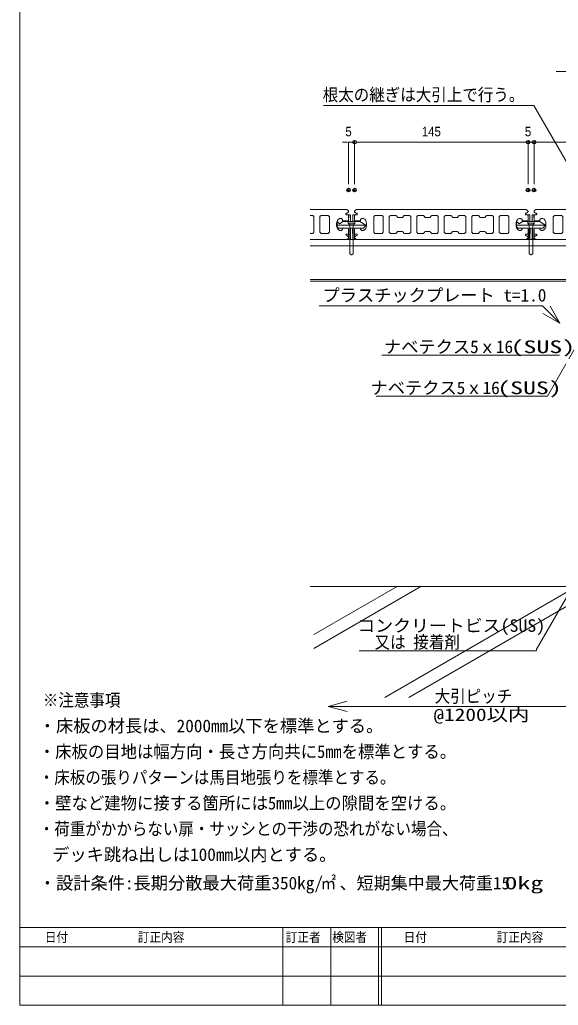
# Model space of a CAD drawing. Units: millimetres, scale not verified. Extents: x -12715 to 12220, y -3398 to 4210.
# Drawn here: x 2519 to 2969, y 2231 to 3054 of the extents above; entities that cross this region are included whole.
import ezdxf
from ezdxf.enums import TextEntityAlignment as Align

# ---------------------------------------------------------------- set-up
doc = ezdxf.new("R2010")
doc.units = ezdxf.units.MM
doc.header["$LTSCALE"] = 5.7
doc.header["$PDMODE"] = 32
doc.header["$PDSIZE"] = 2.85
for name, color, linetype, lineweight in [('0-0_図枠', 7, 'Continuous', 9), ('0-1_デッキ', 7, 'Continuous', 9), ('0-2_文字', 4, 'Continuous', 9), ('0-3_寸法', 7, 'Continuous', 9), ('0-4_一般', 4, 'Continuous', 9), ('0-5_根太', 4, 'Continuous', 9), ('0-7_0', 7, 'Continuous', 9), ('0-B_WQCS', 4, 'Continuous', 9)]:
    doc.layers.add(name, color=color, linetype=linetype, lineweight=lineweight)
doc.layers.add('0-8_DEFPOINTS', color=7, linetype='Continuous')
doc.styles.add('Osaka', font='')
doc.styles.add('ＭＳ ゴシック', font='')
doc.styles.get('Osaka').set_extended_font_data('Osaka')
doc.styles.get('ＭＳ ゴシック').set_extended_font_data('MS Gothic')

# ---------------------------------------------------------------- blocks, each defined once
blk = doc.blocks.new('_DOT')
at = {"layer": '0-7_0'}
for p, q in [((-20, 0), (-40, 0)), ((-10, 0), (10, 0))]:
    blk.add_line(p, q, dxfattribs=at)
blk = doc.blocks.new('25×145開\u30002軸')
at = {"layer": '0-1_デッキ'}
for p, q in [((-2900, 440.1), (-2900, 429.4)), ((-2892.4, 413.5), (-2853.1, 382.1)), ((-2846.2, 378.5), (-2824.5, 371.9)), ((-2810, 352.5), (-2810, 346.2)), ((2810, 346.2), (2810, 352.5)), ((2824.5, 371.9), (2846.2, 378.5)), ((2853.1, 382.1), (2892.4, 413.5)), ((2900, 429.4), (2900, 440.1)), ((-2828.5, 326), (-2881.5, 321.2)), ((-2500, 40), (-2500, -40)), ((2500, -40), (2500, 40)), ((2881.5, 321.2), (2828.5, 326)), ((-2881.5, -321.2), (-2828.5, -326)), ((2828.5, -326), (2881.5, -321.2)), ((-2900, -429.4), (-2900, -440.1)), ((-2853.1, -382.1), (-2892.4, -413.5)), ((-2824.5, -371.9), (-2846.2, -378.5)), ((-2810, -346.2), (-2810, -352.5)), ((2810, -352.5), (2810, -346.2)), ((2846.2, -378.5), (2824.5, -371.9)), ((2892.4, -413.5), (2853.1, -382.1)), ((2900, -440.1), (2900, -429.4))]:
    blk.add_line(p, q, dxfattribs=at)
for points in [[(2892.7, 455.7), (2839.5, 500), (-2839.5, 500), (-2892.7, 455.7)], [(-2900, 301), (-2900, 130), (-2890, 120), (-2710, 120)], [(-2710, 120), (-2700, 130), (-2700, 160), (-2660, 200), (-2600, 200)], [(2600, 200), (2660, 200), (2700, 160), (2700, 130), (2710, 120), (2890, 120), (2900, 130), (2900, 301)], [(-2600, -200), (-2660, -200), (-2700, -160), (-2700, -130), (-2710, -120), (-2890, -120), (-2900, -130), (-2900, -301)], [(2900, -301), (2900, -130), (2890, -120), (2710, -120), (2700, -130), (2700, -160), (2660, -200), (2600, -200)], [(-2892.7, -455.7), (-2839.5, -500), (2839.5, -500), (2892.7, -455.7)]]:
    blk.add_lwpolyline(points, dxfattribs=at)
for points in [[(-2260, -259.9), (-2260, 259.9), (-2220, 299.9), (-1980, 300), (-1940, 260), (-1940, -260), (-1980, -300), (-2220, -299.9)], [(-1740, -260), (-1740, 260), (-1700, 300), (-1520, 300), (-1480, 260), (-1480, 250), (-1460, 230), (-1300, 230), (-1280, 250), (-1280, 260), (-1240, 300), (-1060, 300), (-1020, 260), (-1020, -260), (-1060, -300), (-1240, -300), (-1280, -260), (-1280, -250), (-1300, -230), (-1460, -230), (-1480, -250), (-1480, -260), (-1520, -300), (-1700, -300)], [(-780, 300), (-600, 300), (-560, 260), (-560, 250), (-540, 230), (-380, 230), (-360, 250), (-360, 260), (-320, 300), (-140, 300), (-100, 260), (-100, -260), (-140, -300), (-320, -300), (-360, -260), (-360, -250), (-380, -230), (-540, -230), (-560, -250), (-560, -260), (-600, -300), (-780, -300), (-820, -260), (-820, 260)], [(140, -300), (100, -260), (100, 260), (140, 300), (320, 300), (360, 260), (360, 250), (380, 230), (540, 230), (560, 250), (560, 260), (600, 300), (780, 300), (820, 260), (820, -260), (780, -300), (600, -300), (560, -260), (560, -250), (540, -230), (380, -230), (360, -250), (360, -260), (320, -300)], [(1280, -260), (1240, -300), (1060, -300), (1020, -260), (1020, 260), (1060, 300), (1240, 300), (1280, 260), (1280, 250), (1300, 230), (1460, 230), (1480, 250), (1480, 260), (1520, 300), (1700, 300), (1740, 260), (1740, -260), (1700, -300), (1520, -300), (1480, -260), (1480, -250), (1460, -230), (1300, -230), (1280, -250)], [(2260, -259.9), (2220, -299.9), (1980, -300), (1940, -260), (1940, 260), (1980, 300), (2220, 299.9), (2260, 259.9)]]:
    blk.add_lwpolyline(points, close=True, dxfattribs=at)
for centre, radius, start, end in [((-2879.7, 440.1), 20.3, 129.80557, 180), ((-2879.7, 429.4), 20.3, 180, 231.34019), ((-2840.4, 397.9), 20.3, 231.34019, 253.30076), ((-2830.3, 346.2), 20.3, 275.07961, 0), ((-2830.3, 352.5), 20.3, 0, 73.30076), ((2830.3, 352.5), 20.3, 106.69924, 180), ((2830.3, 346.2), 20.3, 180, 264.92039), ((2840.4, 397.9), 20.3, 286.69924, 308.65981), ((2879.7, 429.4), 20.3, 308.65981, 0), ((2879.7, 440.1), 20.3, 0, 50.19443), ((-2879.7, 301), 20.3, 95.07961, 180), ((-2688.3, 33.5), 188.4, 1.96794, 62.04932), ((2688.3, 33.5), 188.4, 117.95068, 178.03206), ((2879.7, 301), 20.3, 0, 84.92039), ((-2879.7, -301), 20.3, 180, 264.92039), ((-2830.3, -346.2), 20.3, 0, 84.92039), ((-2688.3, -33.5), 188.4, 297.95068, 358.03206), ((2688.3, -33.5), 188.4, 181.96794, 242.04932), ((2830.3, -346.2), 20.3, 95.07961, 180), ((2879.7, -301), 20.3, 275.07961, 0), ((-2879.7, -429.4), 20.3, 128.65981, 180), ((-2879.7, -440.1), 20.3, 180, 230.19443), ((-2840.4, -397.9), 20.3, 106.69924, 128.65981), ((-2830.3, -352.5), 20.3, 286.69924, 0), ((2830.3, -352.5), 20.3, 180, 253.30076), ((2840.4, -397.9), 20.3, 51.34019, 73.30076), ((2879.7, -429.4), 20.3, 0, 51.34019), ((2879.7, -440.1), 20.3, 309.80557, 0)]:
    blk.add_arc(centre, radius, start, end, dxfattribs=at)
blk = doc.blocks.new('グループ-52-1')
at = {"layer": '0-1_デッキ'}
for p, q in [((100991.8, -981.4), (99772.1, -981.4)), ((101045, -1025.7), (100991.8, -981.4)), ((99772.1, -1181.4), (99852.3, -1181.4)), ((99852.3, -1181.4), (99892.3, -1221.4)), ((99892.3, -1221.4), (99892.3, -1741.4)), ((100092.3, -1221.4), (100132.3, -1181.4)), ((100092.3, -1741.4), (100092.3, -1221.4)), ((100132.3, -1181.4), (100372.3, -1181.5)), ((100372.3, -1181.5), (100412.3, -1221.5)), ((100412.3, -1221.5), (100412.3, -1741.4)), ((100752.3, -1281.4), (100812.3, -1281.4)), ((100812.3, -1281.4), (100852.3, -1321.4)), ((100962.3, -1135.3), (100962.3, -1129)), ((100976.8, -1109.5), (100998.6, -1103)), ((101033.8, -1160.2), (100980.8, -1155.5)), ((101005.4, -1099.4), (101044.7, -1068)), ((101052.3, -1052.1), (101052.3, -1041.4)), ((101052.3, -1351.4), (101052.3, -1180.4)), ((100652.3, -1521.4), (100652.3, -1441.4)), ((100852.3, -1641.4), (100812.3, -1681.4)), ((100852.3, -1321.4), (100852.3, -1351.4)), ((100852.3, -1351.4), (100862.3, -1361.4)), ((100862.3, -1601.5), (100852.3, -1611.5)), ((100852.3, -1611.5), (100852.3, -1641.4)), ((100862.3, -1361.4), (101042.3, -1361.4)), ((101042.3, -1601.5), (100862.3, -1601.5)), ((101042.3, -1361.4), (101052.3, -1351.4)), ((101052.3, -1611.5), (101042.3, -1601.5)), ((101052.3, -1782.5), (101052.3, -1611.5)), ((99852.3, -1781.4), (99772.1, -1781.4)), ((99892.3, -1741.4), (99852.3, -1781.4)), ((100132.3, -1781.5), (100092.3, -1741.4)), ((100372.3, -1781.4), (100132.3, -1781.5)), ((100412.3, -1741.4), (100372.3, -1781.4)), ((100812.3, -1681.4), (100752.3, -1681.4)), ((100962.3, -1833.9), (100962.3, -1827.6)), ((100998.6, -1859.9), (100976.8, -1853.4)), ((100980.8, -1807.4), (101033.8, -1802.7)), ((100991.8, -1981.4), (101045, -1937.1)), ((101044.7, -1894.9), (101005.4, -1863.5)), ((101052.3, -1921.5), (101052.3, -1910.8)), ((99772.1, -1981.4), (100991.8, -1981.4))]:
    blk.add_line(p, q, dxfattribs=at)
for centre, radius, start, end in [((100840.7, -1447.9), 188.4, 117.95068, 178.03206), ((100982.6, -1129), 20.3, 106.69924, 180), ((100982.6, -1135.3), 20.3, 180, 264.92039), ((100992.7, -1083.5), 20.3, 286.69924, 308.65981), ((101032, -1180.4), 20.3, 360, 84.92039), ((101032, -1052.1), 20.3, 308.65981, 360), ((101032, -1041.4), 20.3, 360, 50.19443), ((100840.7, -1515), 188.4, 181.96794, 242.04932), ((100982.6, -1827.6), 20.3, 95.07961, 180), ((100982.6, -1833.9), 20.3, 180, 253.30076), ((100992.7, -1879.4), 20.3, 51.34019, 73.30076), ((101032, -1782.5), 20.3, 275.07961, 0), ((101032, -1910.8), 20.3, 0, 51.34019), ((101032, -1921.5), 20.3, 309.80557, 360)]:
    blk.add_arc(centre, radius, start, end, dxfattribs=at)
blk = doc.blocks.new('グループ-277-1')
at = {"layer": '0-5_根太'}
for p, q in [((99772.1, -1981.4), (110112.1, -1981.4)), ((99772.1, -2201.4), (110112.1, -2201.4)), ((110112.1, -3381.4), (110112.1, -1981.4)), ((99772.1, -3317.4), (110112.1, -3317.4)), ((99772.1, -3381.4), (110112.1, -3381.4))]:
    blk.add_line(p, q, dxfattribs=at)
blk = doc.blocks.new('グループ-405-1')
at = {"layer": '0-B_WQCS'}
for p, q in [((-40, 670), (-84.4, 670)), ((-40, 670), (-40, 658.4)), ((40, 658.4), (40, 670)), ((84.4, 670), (40, 670)), ((480, 330), (-480, 330)), ((-280, 450), (280, 450)), ((-96.4, 658.2), (-99.7, 469.1)), ((-40, 658.4), (-40, 469.3)), ((40, 469.3), (40, 658.4)), ((99.7, 469.1), (96.4, 658.2)), ((400, 230), (480, 330)), ((-100, 211.1), (-100, -138)), ((-33.7, 210.7), (-39.8, -138.4)), ((39.8, -138.4), (33.7, 210.7)), ((100, -138), (100, 211.1)), ((-88, -150), (-40, -150)), ((-39.8, -138.4), (-40, -150)), ((40, -150), (39.8, -138.4)), ((40, -150), (88, -150))]:
    blk.add_line(p, q, dxfattribs=at)
blk.add_lwpolyline([(-480, 450), (-400, 370), (-280, 450), (-99.7, 470), (-96.4, 658.2), (-84.4, 670), (-40, 670), (-40, 450), (40, 450), (40, 670), (84.4, 670), (96.4, 658.2), (99.7, 470), (280, 450), (480, 330), (397.8, 230), (100, 230), (100, -138), (88, -150), (40, -150), (33.4, 230), (-33.4, 230), (-40, -150), (-88, -150), (-100, -138), (-100, 230), (-440, 230), (-480, 270)], close=True, dxfattribs=at)
for centre, start, end in [((-84.4, 658), 90, 179), ((84.4, 658), 1, 90), ((-88, -138), 180, 270), ((88, -138), 270, 0)]:
    blk.add_arc(centre, 12, start, end, dxfattribs=at)
blk = doc.blocks.new('グループ-406-1')
at = {"layer": '0-B_WQCS'}
for p, q in [((110, 390), (-110, 390)), ((-110, 390), (-79.9, 359.8)), ((56.4, 336.4), (-56.4, 336.4)), ((110, 390), (79.8, 359.8)), ((110, 450), (110, 390)), ((-56.4, 303.3), (-56.4, -634)), ((56.4, 303.3), (56.4, -634)), ((-56.4, -634), (-7.3, -668.4)), ((-7.3, -668.4), (0, -670))]:
    blk.add_line(p, q, dxfattribs=at)
for points in [[(110, 450), (-110, 450), (-110, 390)], [(0, -670), (7.2, -668.4), (56.4, -634)]]:
    blk.add_lwpolyline(points, dxfattribs=at)
for centre, start, end in [((-136.4, 303.3), 0, 45), ((136.4, 303.3), 135, 180)]:
    blk.add_arc(centre, 80, start, end, dxfattribs=at)
blk = doc.blocks.new('グループ-407-1')
at = {"layer": '0-B_WQCS'}
for name in ['グループ-405-1', 'グループ-406-1']:
    blk.add_blockref(name, (0, 0), dxfattribs=at)
blk = doc.blocks.new('WQCS2016断')
at = {"layer": '0-B_WQCS'}
blk.add_blockref('グループ-407-1', (0, 0), dxfattribs=at)

msp = doc.modelspace()

# ---------------------------------------------------------------- linework, layer by layer
at = {"layer": '0-0_図枠'}
for p, q in [((2738.983, 2295.811), (2738.983, 2230.811)), ((2778.983, 2295.811), (2778.983, 2230.811)), ((2818.983, 2295.811), (2818.983, 2230.811)), ((2821.483, 2295.811), (2821.483, 2230.811)), ((2518.983, 2279.561), (3118.983, 2279.561)), ((2518.983, 2255.186), (3118.983, 2255.186))]:
    msp.add_line(p, q, dxfattribs=at)
at = {"layer": '0-0_図枠', "color": 5}
for points in [[(2518.984, 3595.811), (4518.984, 3595.811), (4518.984, 2295.811), (2518.984, 2295.811)], [(2518.983, 2295.811), (4518.983, 2295.811), (4518.983, 2230.811), (2518.983, 2230.811)]]:
    msp.add_lwpolyline(points, close=True, dxfattribs=at)
at = {"layer": '0-2_文字'}
for p, q in [((3171.945, 3010.694), (2967.334, 3010.694)), ((2948.782, 2982.282), (2772.983, 2982.282)), ((2948.782, 2982.282), (3020.389, 2858.255)), ((2956.053, 2815.005), (2769.428, 2815.005)), ((2956.053, 2815.005), (2970.594, 2800.464)), ((2960.032, 2739.589), (2986.726, 2785.824)), ((2970.292, 2773.855), (2821.586, 2773.855)), ((2960.032, 2739.589), (2816.948, 2739.589)), ((2950.825, 2527.57), (2981.363, 2580.464)), ((2951.34, 2526.783), (2802.659, 2526.783))]:
    msp.add_line(p, q, dxfattribs=at)
msp.add_lwpolyline([(2962.376, 2814.697), (2970.594, 2800.464), (2956.361, 2808.681)], dxfattribs=at)
at = {"layer": '0-3_寸法'}
for p, q in [((2791.391, 2951.707), (2788.887, 2951.707)), ((2793.894, 2916.707), (2793.894, 2951.707)), ((2793.894, 2951.707), (2798.894, 2951.707)), ((2798.894, 2916.707), (2798.894, 2951.707)), ((2798.894, 2916.707), (2798.894, 2951.707)), ((2801.398, 2951.707), (2941.391, 2951.707)), ((2801.398, 2951.707), (2803.902, 2951.707)), ((2941.391, 2951.707), (2938.887, 2951.707)), ((2943.894, 2916.707), (2943.894, 2951.707)), ((2943.894, 2916.707), (2943.894, 2951.707)), ((2943.894, 2951.707), (2948.894, 2951.707)), ((2948.894, 2916.707), (2948.894, 2951.707)), ((2948.894, 2916.707), (2948.894, 2951.707)), ((2951.398, 2951.707), (3091.391, 2951.707)), ((2951.398, 2951.707), (2953.902, 2951.707))]:
    msp.add_line(p, q, dxfattribs=at)
at = {"layer": '0-3_寸法', "color": 4}
msp.add_line((3276.889, 2480.464), (2776.889, 2480.464), dxfattribs=at)
msp.add_lwpolyline([(2792.764, 2476.21), (2776.889, 2480.464), (2792.764, 2484.718)], dxfattribs=at)
at = {"layer": '0-4_一般', "color": 3}
msp.add_line((3293.952, 2580.464), (2761.889, 2580.464), dxfattribs=at)
at = {"layer": '0-4_一般'}
for p, q in [((2834.389, 2580.464), (2764.983, 2540.392)), ((2854.389, 2580.464), (2764.983, 2528.845)), ((2984.389, 2580.464), (2824.175, 2487.964)), ((3004.389, 2580.464), (2844.175, 2487.964))]:
    msp.add_line(p, q, dxfattribs=at)
at = {"layer": '0-8_DEFPOINTS'}
for p in [(2798.894, 2951.707), (2943.894, 2951.707), (2948.894, 2951.707), (2793.894, 2911.707), (2798.894, 2911.707), (2943.894, 2911.707), (2948.894, 2911.707)]:
    msp.add_point(p, dxfattribs=at)

# ---------------------------------------------------------------- block references
at = {"layer": '0-1_デッキ', "xscale": 0.025, "yscale": 0.025}
for name, p in [('グループ-52-1', (267.586, 2920)), ('25×145開\u30002軸', (2871.394, 2882.964)), ('25×145開\u30002軸', (3021.394, 2882.964))]:
    msp.add_blockref(name, p, dxfattribs=at)
at = {"layer": '0-3_寸法', "xscale": 0.06259308, "yscale": 0.06259308}
for p in [(2793.894, 2951.707), (2943.894, 2951.707), (2943.894, 2951.707)]:
    msp.add_blockref('_DOT', p, dxfattribs=at)
at = {"layer": '0-3_寸法', "xscale": 0.06259308, "yscale": 0.06259308, "rotation": 180}
for p in [(2798.894, 2951.707), (2798.894, 2951.707), (2948.894, 2951.707), (2948.894, 2951.707)]:
    msp.add_blockref('_DOT', p, dxfattribs=at)
at = {"layer": '0-5_根太', "xscale": 0.025, "yscale": 0.025}
msp.add_blockref('グループ-277-1', (267.586, 2920), dxfattribs=at)
at = {"layer": '0-B_WQCS', "xscale": 0.025, "yscale": 0.025}
for p in [(2796.394, 2874.214), (2946.394, 2874.214)]:
    msp.add_blockref('WQCS2016断', p, dxfattribs=at)

# ---------------------------------------------------------------- texts
at = {"layer": '0-0_図枠', "style": 'ＭＳ ゴシック', "width": 0.9}
for s, p in [('日付\u3000\u3000\u3000\u3000\u3000\u3000訂正内容', (2539.966, 2281.39)), ('訂正者\u3000検図者', (2741.331, 2281.349)), ('日付\u3000\u3000\u3000\u3000\u3000\u3000訂正内容', (2839.966, 2281.39))]:
    msp.add_text(s, height=7.918, dxfattribs=at).set_placement(p, align=Align.BOTTOM_LEFT)
at = {"layer": '0-2_文字', "style": 'ＭＳ ゴシック'}
for s, height, width, p in [('根太の継ぎは大引上で行う。', 10.56, 0.9, (2772.269, 2982.88)), ('(SUS)', 10.56, 1.5, (2929.36, 2772.352)), ('(SUS)', 10.56, 1.5, (2918.176, 2738.086)), ('コンクリートビス(SUS)', 10.45, 1.05, (2801.211, 2539.579)), ('\u3000又は 接着剤', 10.56, 0.9, (2802.659, 2525.684)), ('※注意事項', 10.56, 0.9, (2538.315, 2477.233)), ('・床板の目地は幅方向・長さ方向共に5mmを標準とする。', 10.56, 0.95, (2534.95, 2434.219)), ('・床板の張りパターンは馬目地張りを標準とする。', 10.56, 0.9, (2534.95, 2412.713)), ('・壁など建物に接する箇所には5mm以上の隙間を空ける。', 10.56, 0.95, (2534.95, 2391.226)), ('・荷重がかからない扉・サッシとの干渉の恐れがない場合、', 10.56, 0.9, (2534.95, 2369.763)), ('㎡', 10.56, 0.9, (2770.538, 2324.477)), ('0kg', 10.56, 1.5, (2924.293, 2324.477))]:
    msp.add_text(s, height=height, dxfattribs=dict(at, width=width)).set_placement(p, align=Align.BOTTOM_LEFT)
for s, height, p in [('プラスチックプレート t=1.0', 10.56, (2772.097, 2815.411)), ('ナベテクス5ｘ16', 10.56, (2823.445, 2772.352)), ('ナベテクス5ｘ16', 10.56, (2812.261, 2738.086)), ('・床板の材長は、2000mm以下を標準とする。', 10.56, (2534.95, 2455.726)), (' デッキ跳ね出しは100mm以内とする。', 10.56, (2538.984, 2348.239)), ('・設計条件:長期分散最大荷重350kg/', 10.56, (2534.95, 2324.477)), ('、短期集中最大荷重15', 10.45, (2786.332, 2324.477))]:
    msp.add_text(s, height=height, dxfattribs=at).set_placement(p, align=Align.BOTTOM_LEFT)
at = {"layer": '0-3_寸法', "style": 'Osaka', "width": 0.9}
for s, p in [('5', (2791.223, 2954.207)), ('145', (2855.106, 2954.207)), ('5', (2941.223, 2954.207))]:
    msp.add_text(s, height=7.918, dxfattribs=at).set_placement(p, align=Align.BOTTOM_LEFT)
at = {"layer": '0-3_寸法', "color": 4, "style": 'ＭＳ ゴシック'}
for s, height, width, p in [('大引ピッチ', 10.56, 0.9, (2865.863, 2480.521)), ('@1200以内', 10.45, 1.25, (2864.852, 2465.127))]:
    msp.add_text(s, height=height, dxfattribs=dict(at, width=width)).set_placement(p, align=Align.BOTTOM_LEFT)

doc.saveas('drawing.dxf')
